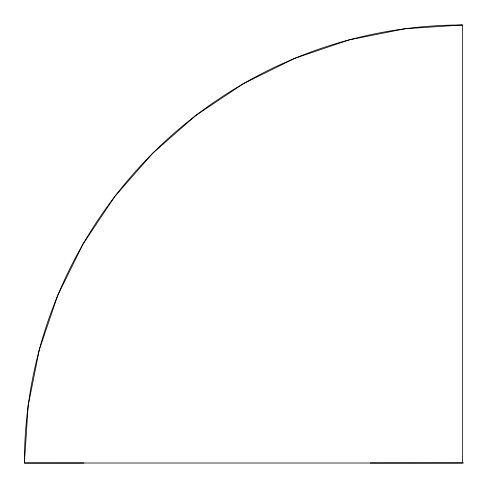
<?xml version="1.0" encoding="UTF-8"?>
<svg xmlns="http://www.w3.org/2000/svg" width="488" height="488" viewBox="0 0 488 488"><rect width="100%" height="100%" fill="white"/><g stroke="black" fill="none" stroke-linecap="round" stroke-linejoin="round"><path stroke-width="0.73" d="M462.429 24.98A438.029 438.029 0 0 0 24.4 463.008L462.429 463.008L462.429 24.98L405.254 28.731L349.054 39.906L294.801 58.328L243.414 83.668L195.773 115.497L152.695 153.275L114.918 196.353L83.082 243.994L57.743 295.386L39.327 349.64L28.145 405.833L24.4 463.008L83.906 463.014M463.6 462.935L370.246 462.996"/></g></svg>
